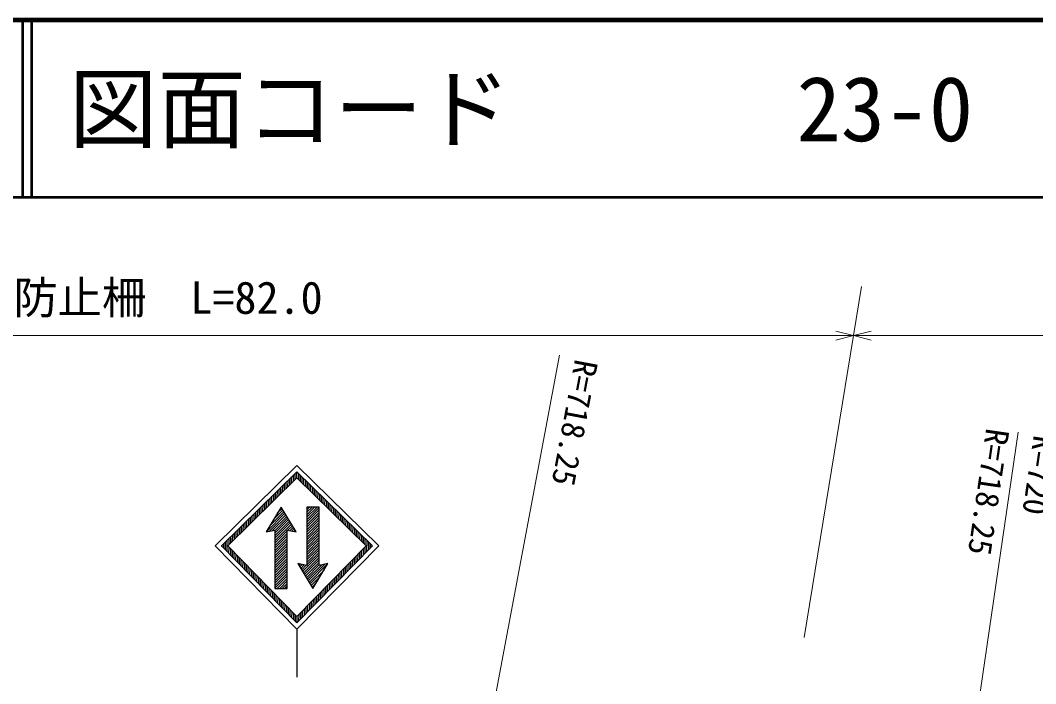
# Model space of a CAD drawing. Units: millimetres, scale not verified. Extents: x 40000 to 680000, y 20000 to 380000.
# Drawn here: x 117626 to 175038, y 342498 to 380000 of the extents above; entities that cross this region are included whole.
import ezdxf
from ezdxf.enums import TextEntityAlignment as Align

# ---------------------------------------------------------------- set-up
doc = ezdxf.new("R2010")
doc.units = ezdxf.units.MM
doc.header["$LTSCALE"] = 1000
for name, color, linetype, lineweight in [('M-STR-HTXT', 7, 'Continuous', 13), ('M-STR-STRC', 7, 'Continuous', 25), ('M-TTL', 2, 'Continuous', 140), ('M-TTL-LINE', 7, 'Continuous', 50)]:
    doc.layers.add(name, color=color, linetype=linetype, lineweight=lineweight)
doc.layers.add('M-TTL-TXT', color=7, linetype='Continuous')
doc.styles.add('ＭＳ ゴシック', font='')
doc.styles.get('ＭＳ ゴシック').set_extended_font_data('MS Gothic')

msp = doc.modelspace()

# ---------------------------------------------------------------- hatches: boundary and pattern name
at = {"layer": 'M-STR-STRC'}
h = msp.add_hatch(dxfattribs=at)
h.set_pattern_fill('USER', color=256, style=0, pattern_type=2)
h.set_pattern_definition([(269.4106, (133270, 354480), (199.9894, -2.0572), []), (269.4106, (133270, 344758), (199.9894, -2.0572), [])])
h.paths.add_polyline_path([(133270, 354480), (128996, 350292), (133270, 345932), (137543, 350292), (133270, 354480), (133270, 354130), (129356, 350296), (133270, 346290), (137183, 350296), (133270, 354130)])
h = msp.add_hatch(dxfattribs=at)
h.set_pattern_fill('USER', color=256, style=0, pattern_type=2)
h.set_pattern_definition([(45, (132720, 347885), (-141.421, 141.421), []), (45, (132720, 348026), (-141.421, 141.421), [])])
h.paths.add_polyline_path([(132720, 347885), (132720, 351185), (133220, 351085), (132370, 352485), (131527, 351085), (132020, 351185), (132020, 347885)])
h = msp.add_hatch(dxfattribs=at)
h.set_pattern_fill('USER', color=256, style=0, pattern_type=2)
h.set_pattern_definition([(45, (135020, 349285), (-141.421, 141.421), []), (45, (135020, 349426), (-141.421, 141.421), [])])
h.paths.add_polyline_path([(135020, 349285), (134520, 349185), (134520, 352485), (133820, 352485), (133820, 349185), (133320, 349285), (134170, 347885)])

# ---------------------------------------------------------------- linework, layer by layer
at = {"layer": 'M-STR-HTXT'}
for p, q in [((161956, 345100), (165187, 364944)), ((164736, 362175), (163736, 362425)), ((164736, 362175), (165736, 362425)), ((164736, 362175), (81369, 362175)), ((164736, 362175), (163736, 361925)), ((164736, 362175), (574426, 362175)), ((164736, 362175), (165736, 361925)), ((134232, 287359), (148114, 361062)), ((162934, 280785), (174047, 356725))]:
    msp.add_line(p, q, dxfattribs=at)
at = {"layer": 'M-STR-STRC'}
for p, q in [((133270, 354480), (128996, 350292)), ((137543, 350292), (133270, 354480)), ((133270, 354130), (129356, 350296)), ((137183, 350296), (133270, 354130)), ((132370, 352485), (131527, 351085)), ((133220, 351085), (132370, 352485)), ((133820, 352485), (133820, 349185)), ((134520, 352485), (133820, 352485)), ((134520, 349185), (134520, 352485)), ((131527, 351085), (132020, 351185)), ((132020, 351185), (132020, 347885)), ((132720, 347885), (132720, 351185)), ((132720, 351185), (133220, 351085)), ((128996, 350292), (133270, 345932)), ((129356, 350296), (133270, 346290)), ((133270, 346290), (137183, 350296)), ((133270, 345932), (137543, 350292)), ((133820, 349185), (133320, 349285)), ((133320, 349285), (134170, 347885)), ((134170, 347885), (135020, 349285)), ((135020, 349285), (134520, 349185)), ((132020, 347885), (132720, 347885)), ((133270, 345575), (133270, 342866))]:
    msp.add_line(p, q, dxfattribs=at)
msp.add_lwpolyline([(128642, 350296), (133270, 354830), (137897, 350296), (133270, 345575)], close=True, dxfattribs=at)
at = {"layer": 'M-TTL'}
msp.add_line((680000, 380000), (40000, 380000), dxfattribs=at)
at = {"layer": 'M-TTL-LINE'}
for p, q in [((117750, 380000), (117750, 370000)), ((118250, 380000), (118250, 370000)), ((40000, 370000), (680000, 370000))]:
    msp.add_line(p, q, dxfattribs=at)

# ---------------------------------------------------------------- texts
at = {"layer": 'M-STR-HTXT', "style": 'ＭＳ ゴシック'}
msp.add_text('投棄物防止柵\u3000L=82.0', height=1833, dxfattribs=at).set_placement((122228, 364324), align=Align.MIDDLE_CENTER)
for s, rotation, p in [('R=718.25', 259.333, (148606, 360970)), ('R=720', 261.675, (174541, 356652))]:
    msp.add_text(s, height=1320, rotation=rotation, dxfattribs=at).set_placement(p, align=Align.BOTTOM_LEFT)
msp.add_text('R=718.25', height=1320, rotation=261.675, dxfattribs=at).set_placement((173552, 356797), align=Align.TOP_LEFT)
at = {"layer": 'M-TTL-TXT', "style": 'ＭＳ ゴシック'}
for s, p in [('図面コード', (120380, 375000)), ('23-0', (161521, 375000))]:
    msp.add_text(s, height=3666, dxfattribs=at).set_placement(p, align=Align.MIDDLE_LEFT)

doc.saveas('drawing.dxf')
